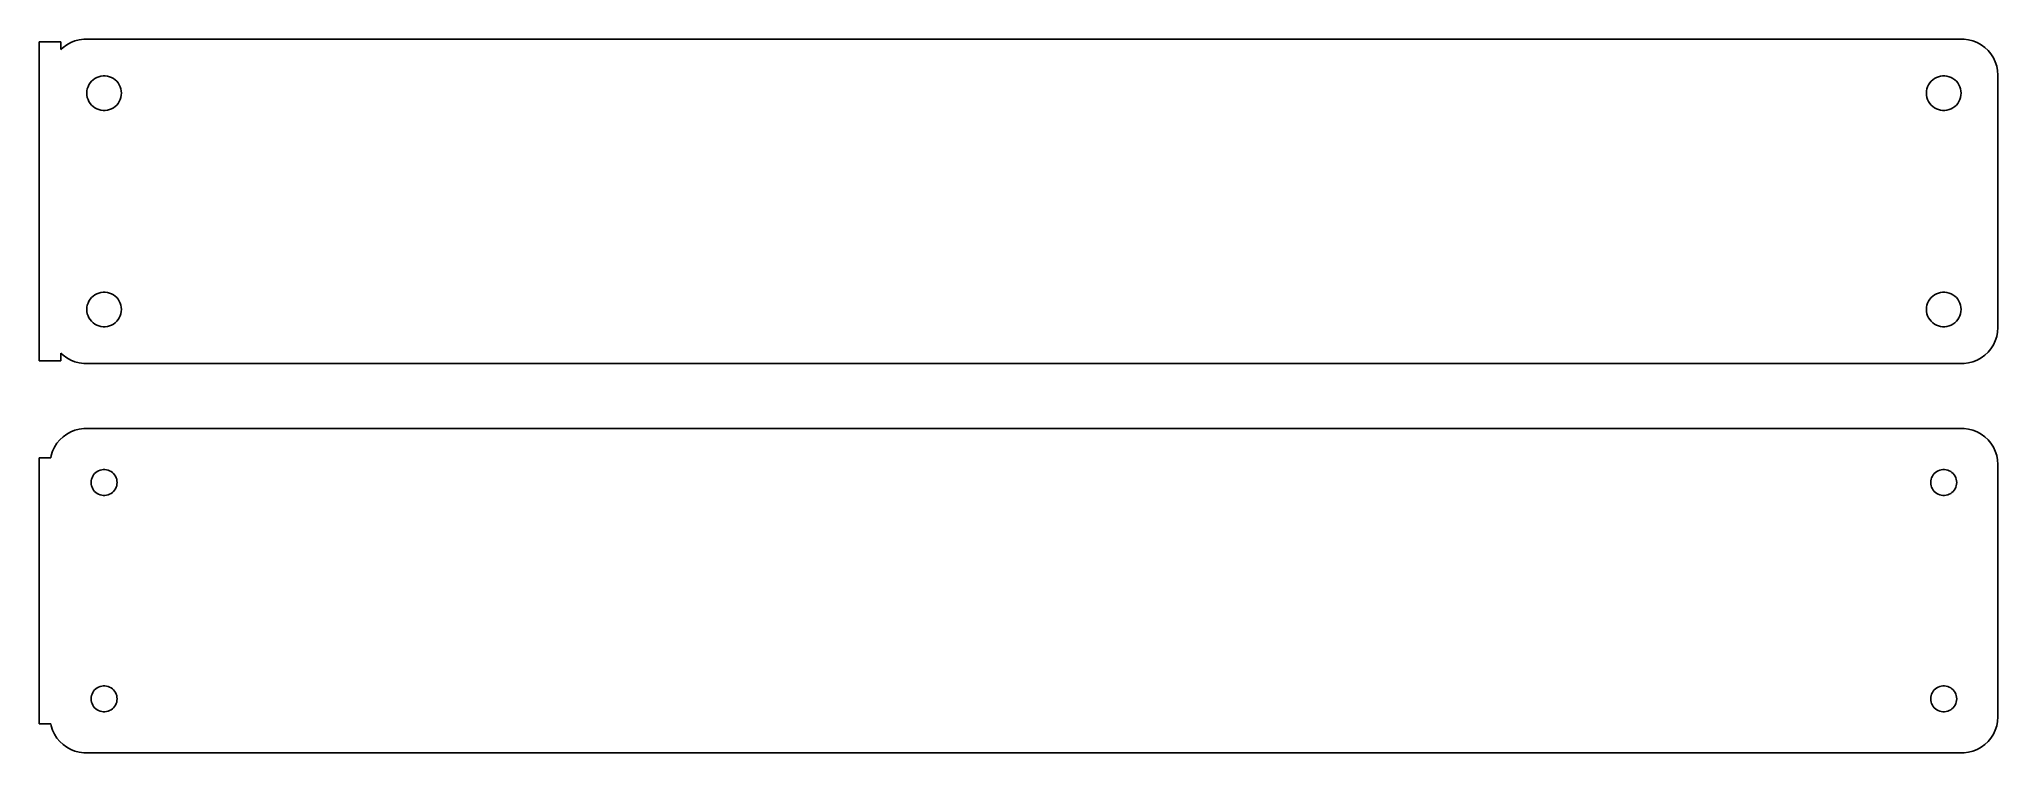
# Model space of a CAD drawing. Header units: metres. Extents: x -136 to 135, y 32 to 130.
import ezdxf

# ---------------------------------------------------------------- set-up
doc = ezdxf.new("R2010")
doc.units = ezdxf.units.M

msp = doc.modelspace()

# ---------------------------------------------------------------- linework, layer by layer
for p, q in [((-130.937, 130.411), (-131.545, 130.255)), ((-130.314, 130.49), (-130.937, 130.411)), ((130.314, 130.49), (-130.314, 130.49)), ((130.937, 130.411), (130.314, 130.49)), ((131.545, 130.255), (130.937, 130.411)), ((-133.5, 130.115), (-136.5, 130.115)), ((-136.5, 130.115), (-136.5, 85.8852)), ((-133.5, 129.059), (-133.5, 130.115)), ((-133.187, 129.353), (-133.5, 129.059)), ((-132.679, 129.722), (-133.187, 129.353)), ((-132.129, 130.024), (-132.679, 129.722)), ((-131.545, 130.255), (-132.129, 130.024)), ((132.129, 130.024), (131.545, 130.255)), ((132.679, 129.722), (132.129, 130.024)), ((133.187, 129.353), (132.679, 129.722)), ((133.645, 128.923), (133.187, 129.353)), ((134.045, 128.439), (133.645, 128.923)), ((134.382, 127.909), (134.045, 128.439)), ((134.649, 127.341), (134.382, 127.909)), ((-129.03, 124.849), (-128.786, 125.026)), ((-128.786, 125.026), (-128.522, 125.172)), ((-128.522, 125.172), (-128.242, 125.283)), ((-128.242, 125.283), (-127.95, 125.357)), ((-127.95, 125.357), (-127.651, 125.395)), ((-127.651, 125.395), (-127.349, 125.395)), ((-127.349, 125.395), (-127.05, 125.357)), ((-127.05, 125.357), (-126.758, 125.283)), ((-126.758, 125.283), (-126.478, 125.172)), ((-126.478, 125.172), (-126.214, 125.026)), ((-126.214, 125.026), (-125.97, 124.849)), ((125.97, 124.849), (126.214, 125.026)), ((126.214, 125.026), (126.478, 125.172)), ((126.478, 125.172), (126.758, 125.283)), ((126.758, 125.283), (127.05, 125.357)), ((127.05, 125.357), (127.349, 125.395)), ((127.349, 125.395), (127.651, 125.395)), ((127.651, 125.395), (127.95, 125.357)), ((127.95, 125.357), (128.242, 125.283)), ((128.242, 125.283), (128.522, 125.172)), ((128.522, 125.172), (128.786, 125.026)), ((128.786, 125.026), (129.03, 124.849)), ((134.843, 126.743), (134.649, 127.341)), ((134.961, 126.127), (134.843, 126.743)), ((135, 125.5), (134.961, 126.127)), ((135, 90.5), (135, 125.5)), ((-129.9, 123), (-129.881, 123.301)), ((-129.881, 122.699), (-129.9, 123)), ((-129.881, 123.301), (-129.825, 123.597)), ((-129.825, 122.403), (-129.881, 122.699)), ((-129.825, 123.597), (-129.731, 123.883)), ((-129.731, 122.117), (-129.825, 122.403)), ((-129.731, 123.883), (-129.603, 124.156)), ((-129.603, 124.156), (-129.442, 124.411)), ((-129.442, 124.411), (-129.25, 124.643)), ((-129.25, 124.643), (-129.03, 124.849)), ((-125.97, 124.849), (-125.75, 124.643)), ((-125.75, 124.643), (-125.558, 124.411)), ((-125.558, 124.411), (-125.397, 124.156)), ((-125.397, 124.156), (-125.269, 123.883)), ((-125.269, 123.883), (-125.175, 123.597)), ((-125.175, 122.403), (-125.269, 122.117)), ((-125.175, 123.597), (-125.119, 123.301)), ((-125.119, 122.699), (-125.175, 122.403)), ((-125.119, 123.301), (-125.1, 123)), ((-125.1, 123), (-125.119, 122.699)), ((125.1, 123), (125.119, 123.301)), ((125.119, 122.699), (125.1, 123)), ((125.119, 123.301), (125.175, 123.597)), ((125.175, 122.403), (125.119, 122.699)), ((125.175, 123.597), (125.269, 123.883)), ((125.269, 122.117), (125.175, 122.403)), ((125.269, 123.883), (125.397, 124.156)), ((125.397, 124.156), (125.558, 124.411)), ((125.558, 124.411), (125.75, 124.643)), ((125.75, 124.643), (125.97, 124.849)), ((129.03, 124.849), (129.25, 124.643)), ((129.25, 124.643), (129.442, 124.411)), ((129.442, 124.411), (129.603, 124.156)), ((129.603, 124.156), (129.731, 123.883)), ((129.731, 123.883), (129.825, 123.597)), ((129.825, 122.403), (129.731, 122.117)), ((129.825, 123.597), (129.881, 123.301)), ((129.881, 122.699), (129.825, 122.403)), ((129.881, 123.301), (129.9, 123)), ((129.9, 123), (129.881, 122.699)), ((-129.603, 121.844), (-129.731, 122.117)), ((-129.442, 121.589), (-129.603, 121.844)), ((-129.25, 121.357), (-129.442, 121.589)), ((-129.03, 121.151), (-129.25, 121.357)), ((-128.786, 120.974), (-129.03, 121.151)), ((-128.522, 120.828), (-128.786, 120.974)), ((-128.242, 120.717), (-128.522, 120.828)), ((-127.95, 120.643), (-128.242, 120.717)), ((-127.651, 120.605), (-127.95, 120.643)), ((-127.349, 120.605), (-127.651, 120.605)), ((-127.05, 120.643), (-127.349, 120.605)), ((-126.758, 120.717), (-127.05, 120.643)), ((-126.478, 120.828), (-126.758, 120.717)), ((-126.214, 120.974), (-126.478, 120.828)), ((-125.97, 121.151), (-126.214, 120.974)), ((-125.75, 121.357), (-125.97, 121.151)), ((-125.558, 121.589), (-125.75, 121.357)), ((-125.397, 121.844), (-125.558, 121.589)), ((-125.269, 122.117), (-125.397, 121.844)), ((125.397, 121.844), (125.269, 122.117)), ((125.558, 121.589), (125.397, 121.844)), ((125.75, 121.357), (125.558, 121.589)), ((125.97, 121.151), (125.75, 121.357)), ((126.214, 120.974), (125.97, 121.151)), ((126.478, 120.828), (126.214, 120.974)), ((126.758, 120.717), (126.478, 120.828)), ((127.05, 120.643), (126.758, 120.717)), ((127.349, 120.605), (127.05, 120.643)), ((127.651, 120.605), (127.349, 120.605)), ((127.95, 120.643), (127.651, 120.605)), ((128.242, 120.717), (127.95, 120.643)), ((128.522, 120.828), (128.242, 120.717)), ((128.786, 120.974), (128.522, 120.828)), ((129.03, 121.151), (128.786, 120.974)), ((129.25, 121.357), (129.03, 121.151)), ((129.442, 121.589), (129.25, 121.357)), ((129.603, 121.844), (129.442, 121.589)), ((129.731, 122.117), (129.603, 121.844)), ((-129.03, 94.8492), (-128.786, 95.0264)), ((-128.786, 95.0264), (-128.522, 95.1716)), ((-128.522, 95.1716), (-128.242, 95.2825)), ((-128.242, 95.2825), (-127.95, 95.3575)), ((-127.95, 95.3575), (-127.651, 95.3953)), ((-127.651, 95.3953), (-127.349, 95.3953)), ((-127.349, 95.3953), (-127.05, 95.3575)), ((-127.05, 95.3575), (-126.758, 95.2825)), ((-126.758, 95.2825), (-126.478, 95.1716)), ((-126.478, 95.1716), (-126.214, 95.0264)), ((-126.214, 95.0264), (-125.97, 94.8492)), ((125.97, 94.8492), (126.214, 95.0264)), ((126.214, 95.0264), (126.478, 95.1716)), ((126.478, 95.1716), (126.758, 95.2825)), ((126.758, 95.2825), (127.05, 95.3575)), ((127.05, 95.3575), (127.349, 95.3953)), ((127.349, 95.3953), (127.651, 95.3953)), ((127.651, 95.3953), (127.95, 95.3575)), ((127.95, 95.3575), (128.242, 95.2825)), ((128.242, 95.2825), (128.522, 95.1716)), ((128.522, 95.1716), (128.786, 95.0264)), ((128.786, 95.0264), (129.03, 94.8492)), ((-129.9, 93), (-129.881, 93.3008)), ((-129.881, 92.6992), (-129.9, 93)), ((-129.881, 93.3008), (-129.825, 93.5969)), ((-129.825, 92.4032), (-129.881, 92.6992)), ((-129.825, 93.5969), (-129.731, 93.8835)), ((-129.731, 92.1165), (-129.825, 92.4032)), ((-129.731, 93.8835), (-129.603, 94.1562)), ((-129.603, 94.1562), (-129.442, 94.4107)), ((-129.442, 94.4107), (-129.25, 94.6429)), ((-129.25, 94.6429), (-129.03, 94.8492)), ((-125.97, 94.8492), (-125.75, 94.6429)), ((-125.75, 94.6429), (-125.558, 94.4107)), ((-125.558, 94.4107), (-125.397, 94.1562)), ((-125.397, 94.1562), (-125.269, 93.8835)), ((-125.269, 93.8835), (-125.175, 93.5969)), ((-125.175, 92.4032), (-125.269, 92.1165)), ((-125.175, 93.5969), (-125.119, 93.3008)), ((-125.119, 92.6992), (-125.175, 92.4032)), ((-125.119, 93.3008), (-125.1, 93)), ((-125.1, 93), (-125.119, 92.6992)), ((125.1, 93), (125.119, 93.3008)), ((125.119, 92.6992), (125.1, 93)), ((125.119, 93.3008), (125.175, 93.5969)), ((125.175, 92.4032), (125.119, 92.6992)), ((125.175, 93.5969), (125.269, 93.8835)), ((125.269, 92.1165), (125.175, 92.4032)), ((125.269, 93.8835), (125.397, 94.1562)), ((125.397, 94.1562), (125.558, 94.4107)), ((125.558, 94.4107), (125.75, 94.6429)), ((125.75, 94.6429), (125.97, 94.8492)), ((129.03, 94.8492), (129.25, 94.6429)), ((129.25, 94.6429), (129.442, 94.4107)), ((129.442, 94.4107), (129.603, 94.1562)), ((129.603, 94.1562), (129.731, 93.8835)), ((129.731, 93.8835), (129.825, 93.5969)), ((129.825, 92.4032), (129.731, 92.1165)), ((129.825, 93.5969), (129.881, 93.3008)), ((129.881, 92.6992), (129.825, 92.4032)), ((129.881, 93.3008), (129.9, 93)), ((129.9, 93), (129.881, 92.6992)), ((-129.603, 91.8438), (-129.731, 92.1165)), ((-129.442, 91.5893), (-129.603, 91.8438)), ((-129.25, 91.3571), (-129.442, 91.5893)), ((-129.03, 91.1508), (-129.25, 91.3571)), ((-128.786, 90.9736), (-129.03, 91.1508)), ((-128.522, 90.8284), (-128.786, 90.9736)), ((-128.242, 90.7175), (-128.522, 90.8284)), ((-127.95, 90.6425), (-128.242, 90.7175)), ((-127.651, 90.6047), (-127.95, 90.6425)), ((-127.349, 90.6047), (-127.651, 90.6047)), ((-127.05, 90.6425), (-127.349, 90.6047)), ((-126.758, 90.7175), (-127.05, 90.6425)), ((-126.478, 90.8284), (-126.758, 90.7175)), ((-126.214, 90.9736), (-126.478, 90.8284)), ((-125.97, 91.1508), (-126.214, 90.9736)), ((-125.75, 91.3571), (-125.97, 91.1508)), ((-125.558, 91.5893), (-125.75, 91.3571)), ((-125.397, 91.8438), (-125.558, 91.5893)), ((-125.269, 92.1165), (-125.397, 91.8438)), ((125.397, 91.8438), (125.269, 92.1165)), ((125.558, 91.5893), (125.397, 91.8438)), ((125.75, 91.3571), (125.558, 91.5893)), ((125.97, 91.1508), (125.75, 91.3571)), ((126.214, 90.9736), (125.97, 91.1508)), ((126.478, 90.8284), (126.214, 90.9736)), ((126.758, 90.7175), (126.478, 90.8284)), ((127.05, 90.6425), (126.758, 90.7175)), ((127.349, 90.6047), (127.05, 90.6425)), ((127.651, 90.6047), (127.349, 90.6047)), ((127.95, 90.6425), (127.651, 90.6047)), ((128.242, 90.7175), (127.95, 90.6425)), ((128.522, 90.8284), (128.242, 90.7175)), ((128.786, 90.9736), (128.522, 90.8284)), ((129.03, 91.1508), (128.786, 90.9736)), ((129.25, 91.3571), (129.03, 91.1508)), ((129.442, 91.5893), (129.25, 91.3571)), ((129.603, 91.8438), (129.442, 91.5893)), ((129.731, 92.1165), (129.603, 91.8438)), ((134.843, 89.2566), (134.961, 89.8733)), ((134.961, 89.8733), (135, 90.5)), ((-133.5, 85.8852), (-133.5, 86.9413)), ((-133.5, 86.9413), (-133.187, 86.6474)), ((133.187, 86.6474), (133.645, 87.0773)), ((133.645, 87.0773), (134.045, 87.5611)), ((134.045, 87.5611), (134.382, 88.0912)), ((134.382, 88.0912), (134.649, 88.6594)), ((134.649, 88.6594), (134.843, 89.2566)), ((-136.5, 85.8852), (-133.5, 85.8852)), ((-133.187, 86.6474), (-132.679, 86.2784)), ((-132.679, 86.2784), (-132.129, 85.9759)), ((-132.129, 85.9759), (-131.545, 85.7447)), ((-131.545, 85.7447), (-130.937, 85.5886)), ((-130.937, 85.5886), (-130.314, 85.5099)), ((-130.314, 85.5099), (130.314, 85.5099)), ((130.314, 85.5099), (130.937, 85.5886)), ((130.937, 85.5886), (131.545, 85.7447)), ((131.545, 85.7447), (132.129, 85.9759)), ((132.129, 85.9759), (132.679, 86.2784)), ((132.679, 86.2784), (133.187, 86.6474)), ((-132.129, 76.0241), (-132.679, 75.7216)), ((-131.545, 76.2553), (-132.129, 76.0241)), ((-130.937, 76.4114), (-131.545, 76.2553)), ((-130.314, 76.4901), (-130.937, 76.4114)), ((130.314, 76.4901), (-130.314, 76.4901)), ((130.937, 76.4114), (130.314, 76.4901)), ((131.545, 76.2553), (130.937, 76.4114)), ((132.129, 76.0241), (131.545, 76.2553)), ((132.679, 75.7216), (132.129, 76.0241)), ((-134.649, 73.3406), (-134.843, 72.7434)), ((-134.382, 73.9088), (-134.649, 73.3406)), ((-134.045, 74.4389), (-134.382, 73.9088)), ((-133.645, 74.9227), (-134.045, 74.4389)), ((-133.187, 75.3526), (-133.645, 74.9227)), ((-132.679, 75.7216), (-133.187, 75.3526)), ((133.187, 75.3526), (132.679, 75.7216)), ((133.645, 74.9227), (133.187, 75.3526)), ((134.045, 74.4389), (133.645, 74.9227)), ((134.382, 73.9088), (134.045, 74.4389)), ((134.649, 73.3406), (134.382, 73.9088)), ((134.843, 72.7434), (134.649, 73.3406)), ((-134.9, 72.4442), (-136.5, 72.4442)), ((-136.5, 72.4442), (-136.5, 35.5558)), ((-134.843, 72.7434), (-134.9, 72.4442)), ((-128.464, 70.5198), (-128.266, 70.6287)), ((-128.266, 70.6287), (-128.056, 70.7119)), ((-128.056, 70.7119), (-127.837, 70.7681)), ((-127.837, 70.7681), (-127.613, 70.7964)), ((-127.613, 70.7964), (-127.387, 70.7964)), ((-127.387, 70.7964), (-127.163, 70.7681)), ((-127.163, 70.7681), (-126.944, 70.7119)), ((-126.944, 70.7119), (-126.734, 70.6287)), ((-126.734, 70.6287), (-126.536, 70.5198)), ((126.536, 70.5198), (126.734, 70.6287)), ((126.734, 70.6287), (126.944, 70.7119)), ((126.944, 70.7119), (127.163, 70.7681)), ((127.163, 70.7681), (127.387, 70.7964)), ((127.387, 70.7964), (127.613, 70.7964)), ((127.613, 70.7964), (127.837, 70.7681)), ((127.837, 70.7681), (128.056, 70.7119)), ((128.056, 70.7119), (128.266, 70.6287)), ((128.266, 70.6287), (128.464, 70.5198)), ((134.961, 72.1267), (134.843, 72.7434)), ((135, 71.5), (134.961, 72.1267)), ((135, 36.5), (135, 71.5)), ((-129.3, 69), (-129.286, 69.2256)), ((-129.286, 68.7744), (-129.3, 69)), ((-129.286, 69.2256), (-129.243, 69.4476)), ((-129.243, 68.5524), (-129.286, 68.7744)), ((-129.243, 69.4476), (-129.174, 69.6626)), ((-129.174, 68.3374), (-129.243, 68.5524)), ((-129.174, 69.6626), (-129.077, 69.8671)), ((-129.077, 68.1328), (-129.174, 68.3374)), ((-129.077, 69.8671), (-128.956, 70.058)), ((-128.956, 67.942), (-129.077, 68.1328)), ((-128.956, 70.058), (-128.812, 70.2322)), ((-128.812, 67.7678), (-128.956, 67.942)), ((-128.812, 70.2322), (-128.647, 70.3869)), ((-128.647, 70.3869), (-128.464, 70.5198)), ((-126.536, 70.5198), (-126.353, 70.3869)), ((-126.353, 70.3869), (-126.188, 70.2322)), ((-126.188, 70.2322), (-126.044, 70.058)), ((-126.044, 67.942), (-126.188, 67.7678)), ((-126.044, 70.058), (-125.923, 69.8671)), ((-125.923, 68.1328), (-126.044, 67.942)), ((-125.923, 69.8671), (-125.826, 69.6626)), ((-125.826, 68.3374), (-125.923, 68.1328)), ((-125.826, 69.6626), (-125.757, 69.4476)), ((-125.757, 68.5524), (-125.826, 68.3374)), ((-125.757, 69.4476), (-125.714, 69.2256)), ((-125.714, 68.7744), (-125.757, 68.5524)), ((-125.714, 69.2256), (-125.7, 69)), ((-125.7, 69), (-125.714, 68.7744)), ((125.7, 69), (125.714, 69.2256)), ((125.714, 68.7744), (125.7, 69)), ((125.714, 69.2256), (125.757, 69.4476)), ((125.757, 68.5524), (125.714, 68.7744)), ((125.757, 69.4476), (125.826, 69.6626)), ((125.826, 68.3374), (125.757, 68.5524)), ((125.826, 69.6626), (125.923, 69.8671)), ((125.923, 68.1328), (125.826, 68.3374)), ((125.923, 69.8671), (126.044, 70.058)), ((126.044, 67.942), (125.923, 68.1328)), ((126.044, 70.058), (126.188, 70.2322)), ((126.188, 67.7678), (126.044, 67.942)), ((126.188, 70.2322), (126.353, 70.3869)), ((126.353, 70.3869), (126.536, 70.5198)), ((128.464, 70.5198), (128.647, 70.3869)), ((128.647, 70.3869), (128.812, 70.2322)), ((128.812, 70.2322), (128.956, 70.058)), ((128.956, 67.942), (128.812, 67.7678)), ((128.956, 70.058), (129.077, 69.8671)), ((129.077, 68.1328), (128.956, 67.942)), ((129.077, 69.8671), (129.174, 69.6626)), ((129.174, 68.3374), (129.077, 68.1328)), ((129.174, 69.6626), (129.243, 69.4476)), ((129.243, 68.5524), (129.174, 68.3374)), ((129.243, 69.4476), (129.286, 69.2256)), ((129.286, 68.7744), (129.243, 68.5524)), ((129.286, 69.2256), (129.3, 69)), ((129.3, 69), (129.286, 68.7744)), ((-128.647, 67.6131), (-128.812, 67.7678)), ((-128.464, 67.4802), (-128.647, 67.6131)), ((-128.266, 67.3713), (-128.464, 67.4802)), ((-128.056, 67.2881), (-128.266, 67.3713)), ((-127.837, 67.2319), (-128.056, 67.2881)), ((-127.613, 67.2036), (-127.837, 67.2319)), ((-127.387, 67.2036), (-127.613, 67.2036)), ((-127.163, 67.2319), (-127.387, 67.2036)), ((-126.944, 67.2881), (-127.163, 67.2319)), ((-126.734, 67.3713), (-126.944, 67.2881)), ((-126.536, 67.4802), (-126.734, 67.3713)), ((-126.353, 67.6131), (-126.536, 67.4802)), ((-126.188, 67.7678), (-126.353, 67.6131)), ((126.353, 67.6131), (126.188, 67.7678)), ((126.536, 67.4802), (126.353, 67.6131)), ((126.734, 67.3713), (126.536, 67.4802)), ((126.944, 67.2881), (126.734, 67.3713)), ((127.163, 67.2319), (126.944, 67.2881)), ((127.387, 67.2036), (127.163, 67.2319)), ((127.613, 67.2036), (127.387, 67.2036)), ((127.837, 67.2319), (127.613, 67.2036)), ((128.056, 67.2881), (127.837, 67.2319)), ((128.266, 67.3713), (128.056, 67.2881)), ((128.464, 67.4802), (128.266, 67.3713)), ((128.647, 67.6131), (128.464, 67.4802)), ((128.812, 67.7678), (128.647, 67.6131)), ((-128.056, 40.7119), (-127.837, 40.7681)), ((-127.837, 40.7681), (-127.613, 40.7964)), ((-127.613, 40.7964), (-127.387, 40.7964)), ((-127.387, 40.7964), (-127.163, 40.7681)), ((-127.163, 40.7681), (-126.944, 40.7119)), ((126.944, 40.7119), (127.163, 40.7681)), ((127.163, 40.7681), (127.387, 40.7964)), ((127.387, 40.7964), (127.613, 40.7964)), ((127.613, 40.7964), (127.837, 40.7681)), ((127.837, 40.7681), (128.056, 40.7119)), ((-129.3, 39), (-129.286, 39.2256)), ((-129.286, 38.7744), (-129.3, 39)), ((-129.286, 39.2256), (-129.243, 39.4476)), ((-129.243, 38.5524), (-129.286, 38.7744)), ((-129.243, 39.4476), (-129.174, 39.6626)), ((-129.174, 38.3374), (-129.243, 38.5524)), ((-129.174, 39.6626), (-129.077, 39.8672)), ((-129.077, 38.1329), (-129.174, 38.3374)), ((-129.077, 39.8672), (-128.956, 40.058)), ((-128.956, 37.942), (-129.077, 38.1329)), ((-128.956, 40.058), (-128.812, 40.2322)), ((-128.812, 40.2322), (-128.647, 40.3869)), ((-128.647, 40.3869), (-128.464, 40.5198)), ((-128.464, 40.5198), (-128.266, 40.6287)), ((-128.266, 40.6287), (-128.056, 40.7119)), ((-126.944, 40.7119), (-126.734, 40.6287)), ((-126.734, 40.6287), (-126.536, 40.5198)), ((-126.536, 40.5198), (-126.353, 40.3869)), ((-126.353, 40.3869), (-126.188, 40.2322)), ((-126.188, 40.2322), (-126.044, 40.058)), ((-126.044, 40.058), (-125.923, 39.8672)), ((-125.923, 38.1329), (-126.044, 37.942)), ((-125.923, 39.8672), (-125.826, 39.6626)), ((-125.826, 38.3374), (-125.923, 38.1329)), ((-125.826, 39.6626), (-125.757, 39.4476)), ((-125.757, 38.5524), (-125.826, 38.3374)), ((-125.757, 39.4476), (-125.714, 39.2256)), ((-125.714, 38.7744), (-125.757, 38.5524)), ((-125.714, 39.2256), (-125.7, 39)), ((-125.7, 39), (-125.714, 38.7744)), ((125.7, 39), (125.714, 39.2256)), ((125.714, 38.7744), (125.7, 39)), ((125.714, 39.2256), (125.757, 39.4476)), ((125.757, 38.5524), (125.714, 38.7744)), ((125.757, 39.4476), (125.826, 39.6626)), ((125.826, 38.3374), (125.757, 38.5524)), ((125.826, 39.6626), (125.923, 39.8672)), ((125.923, 38.1329), (125.826, 38.3374)), ((125.923, 39.8672), (126.044, 40.058)), ((126.044, 37.942), (125.923, 38.1329)), ((126.044, 40.058), (126.188, 40.2322)), ((126.188, 40.2322), (126.353, 40.3869)), ((126.353, 40.3869), (126.536, 40.5198)), ((126.536, 40.5198), (126.734, 40.6287)), ((126.734, 40.6287), (126.944, 40.7119)), ((128.056, 40.7119), (128.266, 40.6287)), ((128.266, 40.6287), (128.464, 40.5198)), ((128.464, 40.5198), (128.647, 40.3869)), ((128.647, 40.3869), (128.812, 40.2322)), ((128.812, 40.2322), (128.956, 40.058)), ((128.956, 40.058), (129.077, 39.8672)), ((129.077, 38.1329), (128.956, 37.942)), ((129.077, 39.8672), (129.174, 39.6626)), ((129.174, 38.3374), (129.077, 38.1329)), ((129.174, 39.6626), (129.243, 39.4476)), ((129.243, 38.5524), (129.174, 38.3374)), ((129.243, 39.4476), (129.286, 39.2256)), ((129.286, 38.7744), (129.243, 38.5524)), ((129.286, 39.2256), (129.3, 39)), ((129.3, 39), (129.286, 38.7744)), ((-136.5, 35.5558), (-134.9, 35.5558)), ((-134.9, 35.5558), (-134.843, 35.2566)), ((-128.812, 37.7678), (-128.956, 37.942)), ((-128.647, 37.6131), (-128.812, 37.7678)), ((-128.464, 37.4802), (-128.647, 37.6131)), ((-128.266, 37.3713), (-128.464, 37.4802)), ((-128.056, 37.2881), (-128.266, 37.3713)), ((-127.837, 37.2319), (-128.056, 37.2881)), ((-127.613, 37.2036), (-127.837, 37.2319)), ((-127.387, 37.2036), (-127.613, 37.2036)), ((-127.163, 37.2319), (-127.387, 37.2036)), ((-126.944, 37.2881), (-127.163, 37.2319)), ((-126.734, 37.3713), (-126.944, 37.2881)), ((-126.536, 37.4802), (-126.734, 37.3713)), ((-126.353, 37.6131), (-126.536, 37.4802)), ((-126.188, 37.7678), (-126.353, 37.6131)), ((-126.044, 37.942), (-126.188, 37.7678)), ((126.188, 37.7678), (126.044, 37.942)), ((126.353, 37.6131), (126.188, 37.7678)), ((126.536, 37.4802), (126.353, 37.6131)), ((126.734, 37.3713), (126.536, 37.4802)), ((126.944, 37.2881), (126.734, 37.3713)), ((127.163, 37.2319), (126.944, 37.2881)), ((127.387, 37.2036), (127.163, 37.2319)), ((127.613, 37.2036), (127.387, 37.2036)), ((127.837, 37.2319), (127.613, 37.2036)), ((128.056, 37.2881), (127.837, 37.2319)), ((128.266, 37.3713), (128.056, 37.2881)), ((128.464, 37.4802), (128.266, 37.3713)), ((128.647, 37.6131), (128.464, 37.4802)), ((128.812, 37.7678), (128.647, 37.6131)), ((128.956, 37.942), (128.812, 37.7678)), ((134.843, 35.2566), (134.961, 35.8733)), ((134.961, 35.8733), (135, 36.5)), ((-134.843, 35.2566), (-134.649, 34.6594)), ((-134.649, 34.6594), (-134.382, 34.0912)), ((-134.382, 34.0912), (-134.045, 33.5611)), ((-134.045, 33.5611), (-133.645, 33.0773)), ((-133.645, 33.0773), (-133.187, 32.6474)), ((-133.187, 32.6474), (-132.679, 32.2784)), ((132.679, 32.2784), (133.187, 32.6474)), ((133.187, 32.6474), (133.645, 33.0773)), ((133.645, 33.0773), (134.045, 33.5611)), ((134.045, 33.5611), (134.382, 34.0912)), ((134.382, 34.0912), (134.649, 34.6594)), ((134.649, 34.6594), (134.843, 35.2566)), ((-132.679, 32.2784), (-132.129, 31.9759)), ((-132.129, 31.9759), (-131.545, 31.7447)), ((-131.545, 31.7447), (-130.937, 31.5886)), ((-130.937, 31.5886), (-130.314, 31.5099)), ((-130.314, 31.5099), (130.314, 31.5099)), ((130.314, 31.5099), (130.937, 31.5886)), ((130.937, 31.5886), (131.545, 31.7447)), ((131.545, 31.7447), (132.129, 31.9759)), ((132.129, 31.9759), (132.679, 32.2784))]:
    msp.add_line(p, q)

doc.saveas('drawing.dxf')
